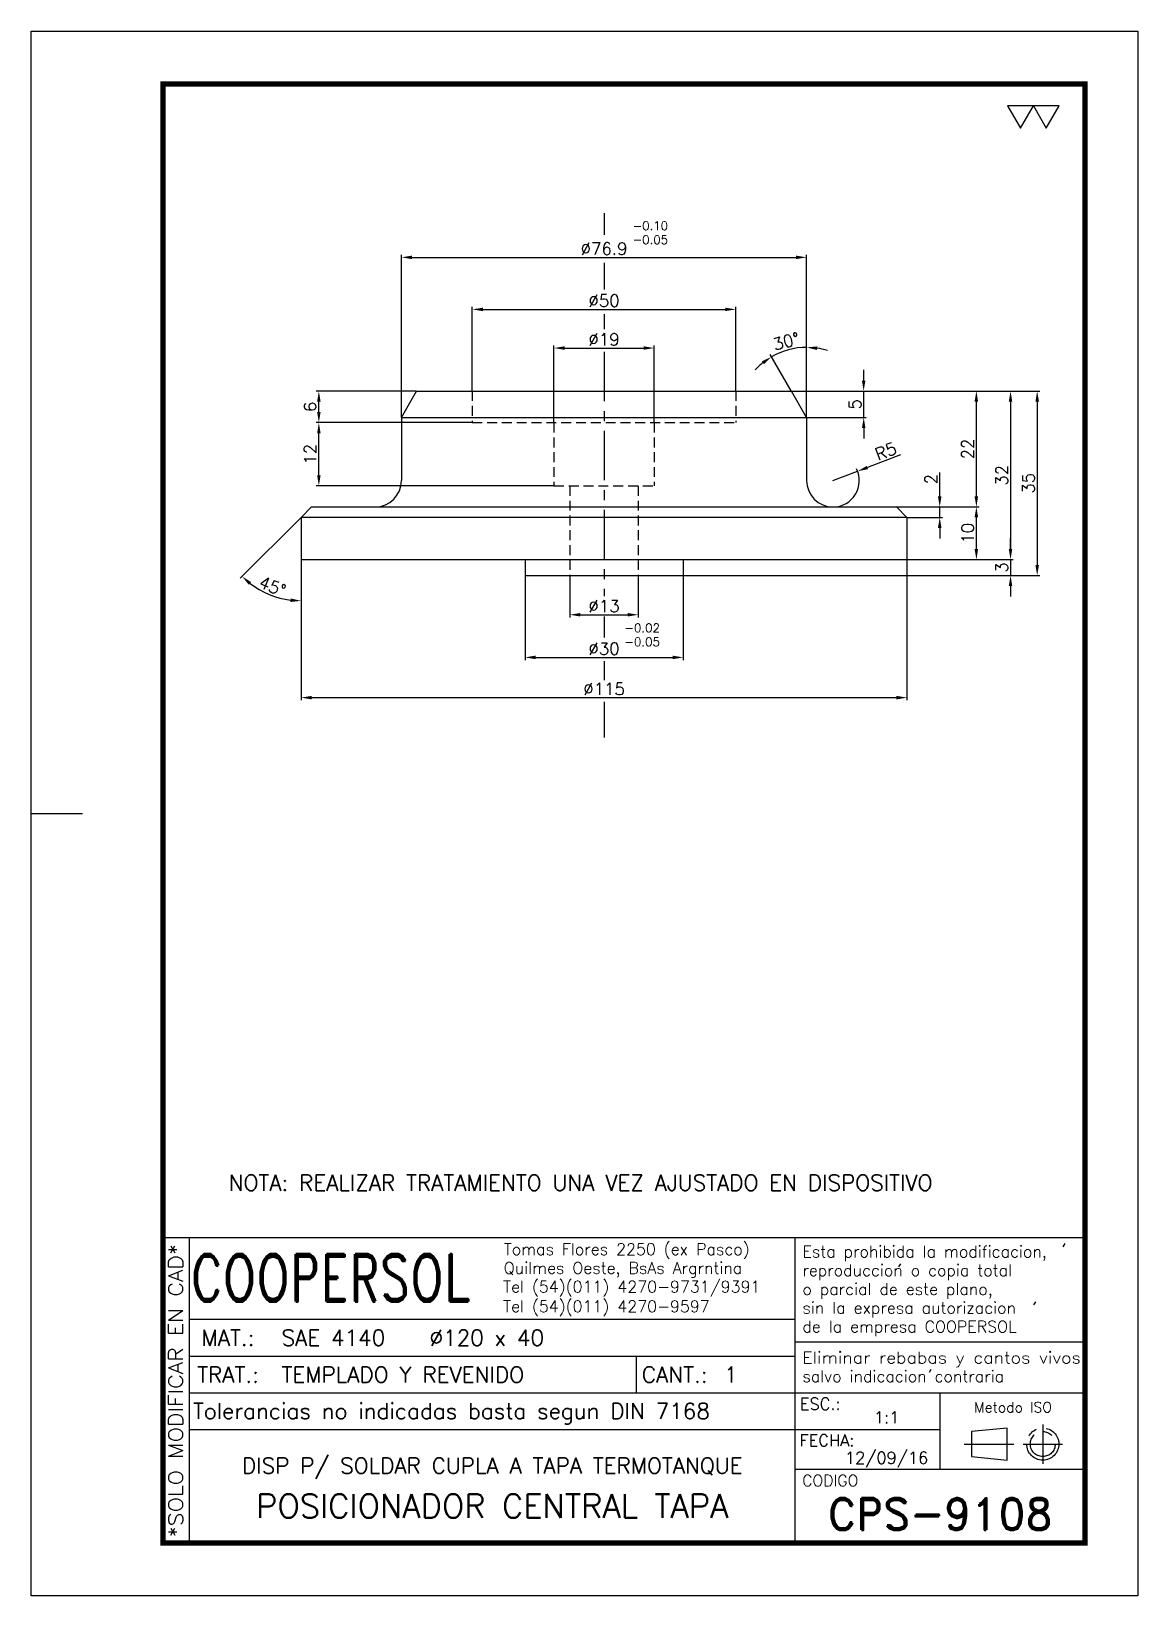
# Model space of a CAD drawing. Extents: x 0 to 210, y 0 to 297.
import ezdxf
from ezdxf.enums import TextEntityAlignment as Align

# ---------------------------------------------------------------- set-up
doc = ezdxf.new("R2010")
doc.units = 0
doc.header["$LTSCALE"] = 7.5
doc.header["$MEASUREMENT"] = 0
doc.linetypes.add('CENTER', pattern=[2, 1.25, -0.25, 0.25, -0.25])
doc.linetypes.add('HIDDEN', pattern=[0.375, 0.25, -0.125])
doc.layers.get('0').update_dxf_attribs({"linetype": 'CONTINUOUS'})
doc.layers.get('DEFPOINTS').update_dxf_attribs({"linetype": 'CONTINUOUS'})
for name, color, linetype in [('0-CO', 3, 'CONTINUOUS'), ('1', 1, 'CENTER'), ('CL', 1, 'CENTER'), ('CO', 3, 'CONTINUOUS'), ('OC', 1, 'HIDDEN')]:
    doc.layers.add(name, color=color, linetype=linetype)
doc.styles.add('ROMAND', font='ROMAND')
doc.styles.add('ROMANS', font='ROMANS.SHX')
doc.dimstyles.new('1', dxfattribs={"dimtxt": 2.3, "dimasz": 2, "dimexe": 0.5, "dimexo": 0.0625, "dimgap": 0.5, "dimtad": 1, "dimdec": 4, "dimdsep": 46, "dimtxsty": 'ROMANS', "dimcen": -2, "dimclrt": 7, "dimadec": 0, "dimazin": 0, "dimtfac": 0.869565, "dimtdec": 4, "dimtmove": 0, "dimatfit": 3, "dimfxl": 1, "dimtolj": 1, "dimarcsym": 0})

# ---------------------------------------------------------------- blocks, each defined once
blk = doc.blocks.new('A4G')
blk.add_line((0, 148.5), (9.75, 148.5))
blk.add_lwpolyline([(0, 297), (210, 297), (210, 0), (0, 0)], close=True)
at = {"const_width": 1}
blk.add_lwpolyline([(25, 287), (200, 287), (200, 10), (25, 10)], close=True, dxfattribs=at)
blk = doc.blocks.new('*D3')
at = {"layer": 'CO', "color": 0, "lineweight": -2}
for p, q in [((70.26, 223.76), (70.26, 254.58)), ((72.26, 254.08), (145.16, 254.08)), ((147.16, 223.76), (147.16, 254.58))]:
    blk.add_line(p, q, dxfattribs=at)
at = {"layer": 'CO', "color": 0}
for points in [[(72.26, 254.41), (72.26, 253.75), (70.26, 254.08)], [(145.16, 254.41), (145.16, 253.75), (147.16, 254.08)]]:
    blk.add_solid(points, dxfattribs=at)
at = {"layer": 'DEFPOINTS', "color": 0}
for p in [(147.16, 254.08), (70.26, 223.7), (147.16, 223.7)]:
    blk.add_point(p, dxfattribs=at)
at = {"layer": 'CO', "color": 7, "insert": (108.71, 255.73), "char_height": 2.3, "attachment_point": 5, "style": 'ROMANS'}
blk.add_mtext('\\A1;%%C76.9', dxfattribs=at)
blk = doc.blocks.new('*D4')
at = {"layer": 'CO', "color": 0, "lineweight": -2}
for p, q in [((144.24, 228.75), (140.26, 235.64)), ((147.16, 223.76), (147.16, 237.49))]:
    blk.add_line(p, q, dxfattribs=at)
for start, end in [(90, 120), (72.7349, 81.3674), (128.6326, 137.2651)]:
    blk.add_arc((147.16, 223.7), 13.29, start, end, dxfattribs=at)
at = {"layer": 'CO', "color": 0}
for points in [[(138.67, 234.35), (139.05, 233.8), (140.51, 235.21)], [(149.13, 236.5), (149.18, 237.17), (147.16, 236.99)]]:
    blk.add_solid(points, dxfattribs=at)
at = {"layer": 'DEFPOINTS', "color": 0}
for p in [(144.85, 236.78), (144.27, 228.7), (147.16, 223.7), (147.16, 223.7), (147.16, 211.7)]:
    blk.add_point(p, dxfattribs=at)
at = {"layer": 'CO', "color": 7, "insert": (143.29, 238.13), "char_height": 2.3, "attachment_point": 5, "rotation": 15, "style": 'ROMANS'}
blk.add_mtext('\\A1;30°', dxfattribs=at)
blk = doc.blocks.new('*D5')
at = {"layer": 'CO', "color": 0, "lineweight": -2}
for p, q in [((83.71, 228.76), (83.71, 244.7)), ((85.71, 244.2), (131.71, 244.2)), ((133.71, 228.76), (133.71, 244.7))]:
    blk.add_line(p, q, dxfattribs=at)
at = {"layer": 'CO', "color": 0}
for points in [[(85.71, 244.53), (85.71, 243.87), (83.71, 244.2)], [(131.71, 244.53), (131.71, 243.87), (133.71, 244.2)]]:
    blk.add_solid(points, dxfattribs=at)
at = {"layer": 'DEFPOINTS', "color": 0}
for p in [(133.71, 244.2), (83.71, 228.7), (133.71, 228.7)]:
    blk.add_point(p, dxfattribs=at)
at = {"layer": 'CO', "color": 7, "insert": (108.71, 245.85), "char_height": 2.3, "attachment_point": 5, "style": 'ROMANS'}
blk.add_mtext('\\A1;%%C50', dxfattribs=at)
blk = doc.blocks.new('*D6')
at = {"layer": 'CO', "color": 0, "lineweight": -2}
for p, q in [((99.21, 222.76), (99.21, 237.36)), ((101.21, 236.86), (116.21, 236.86)), ((118.21, 222.76), (118.21, 237.36))]:
    blk.add_line(p, q, dxfattribs=at)
at = {"layer": 'CO', "color": 0}
for points in [[(101.21, 237.2), (101.21, 236.53), (99.21, 236.86)], [(116.21, 237.2), (116.21, 236.53), (118.21, 236.86)]]:
    blk.add_solid(points, dxfattribs=at)
at = {"layer": 'DEFPOINTS', "color": 0}
for p in [(118.21, 236.86), (99.21, 222.7), (118.21, 222.7)]:
    blk.add_point(p, dxfattribs=at)
at = {"layer": 'CO', "color": 7, "insert": (108.71, 238.51), "char_height": 2.3, "attachment_point": 5, "style": 'ROMANS'}
blk.add_mtext('\\A1;%%C19', dxfattribs=at)
blk = doc.blocks.new('*D7')
at = {"layer": 'CO', "color": 0, "lineweight": -2}
for p, q in [((93.71, 193.64), (93.71, 177.63)), ((123.71, 193.64), (123.71, 177.63)), ((95.71, 178.13), (121.71, 178.13))]:
    blk.add_line(p, q, dxfattribs=at)
at = {"layer": 'CO', "color": 0}
for points in [[(95.71, 178.47), (95.71, 177.8), (93.71, 178.13)], [(121.71, 178.47), (121.71, 177.8), (123.71, 178.13)]]:
    blk.add_solid(points, dxfattribs=at)
at = {"layer": 'DEFPOINTS', "color": 0}
for p in [(93.71, 193.7), (123.71, 193.7), (123.71, 178.13)]:
    blk.add_point(p, dxfattribs=at)
at = {"layer": 'CO', "color": 7, "insert": (108.71, 179.78), "char_height": 2.3, "attachment_point": 5, "style": 'ROMANS'}
blk.add_mtext('\\A1;%%C30', dxfattribs=at)
blk = doc.blocks.new('*D8')
at = {"layer": 'CO', "color": 0, "lineweight": -2}
for p, q in [((102.21, 193.64), (102.21, 185.73)), ((115.21, 193.64), (115.21, 185.73)), ((104.21, 186.23), (113.21, 186.23))]:
    blk.add_line(p, q, dxfattribs=at)
at = {"layer": 'CO', "color": 0}
for points in [[(104.21, 186.56), (104.21, 185.9), (102.21, 186.23)], [(113.21, 186.56), (113.21, 185.9), (115.21, 186.23)]]:
    blk.add_solid(points, dxfattribs=at)
at = {"layer": 'DEFPOINTS', "color": 0}
for p in [(102.21, 193.7), (115.21, 193.7), (115.21, 186.23)]:
    blk.add_point(p, dxfattribs=at)
at = {"layer": 'CO', "color": 7, "insert": (108.71, 187.88), "char_height": 2.3, "attachment_point": 5, "style": 'ROMANS'}
blk.add_mtext('\\A1;%%C13', dxfattribs=at)
blk = doc.blocks.new('*D9')
at = {"layer": 'CO', "color": 0, "lineweight": -2}
for p, q in [((51.21, 196.64), (51.21, 170)), ((166.21, 196.64), (166.21, 170)), ((53.21, 170.5), (164.21, 170.5))]:
    blk.add_line(p, q, dxfattribs=at)
at = {"layer": 'CO', "color": 0}
for points in [[(53.21, 170.83), (53.21, 170.16), (51.21, 170.5)], [(164.21, 170.83), (164.21, 170.16), (166.21, 170.5)]]:
    blk.add_solid(points, dxfattribs=at)
at = {"layer": 'DEFPOINTS', "color": 0}
for p in [(51.21, 196.7), (166.21, 196.7), (166.21, 170.5)]:
    blk.add_point(p, dxfattribs=at)
at = {"layer": 'CO', "color": 7, "insert": (108.71, 172.15), "char_height": 2.3, "attachment_point": 5, "style": 'ROMANS'}
blk.add_mtext('\\A1;%%C115', dxfattribs=at)
blk = doc.blocks.new('*D10')
at = {"layer": 'CO', "color": 0, "lineweight": -2}
for p, q in [((185.86, 198.7), (185.86, 200.7)), ((166.27, 196.7), (186.36, 196.7)), ((185.86, 196.7), (185.86, 193.7)), ((123.77, 193.7), (186.36, 193.7)), ((185.86, 191.7), (185.86, 189.7))]:
    blk.add_line(p, q, dxfattribs=at)
at = {"layer": 'CO', "color": 0}
for points in [[(185.53, 198.7), (186.19, 198.7), (185.86, 196.7)], [(185.53, 191.7), (186.19, 191.7), (185.86, 193.7)]]:
    blk.add_solid(points, dxfattribs=at)
at = {"layer": 'DEFPOINTS', "color": 0}
for p in [(166.21, 196.7), (123.71, 193.7), (185.86, 193.7)]:
    blk.add_point(p, dxfattribs=at)
at = {"layer": 'CO', "color": 7, "insert": (184.21, 195.2), "char_height": 2.3, "attachment_point": 5, "rotation": 90, "style": 'ROMANS'}
blk.add_mtext('\\A1;3', dxfattribs=at)
blk = doc.blocks.new('*D11')
at = {"layer": 'CO', "color": 0, "lineweight": -2}
for p, q in [((164.27, 206.7), (179.88, 206.7)), ((179.38, 198.7), (179.38, 204.7)), ((166.27, 196.7), (179.88, 196.7))]:
    blk.add_line(p, q, dxfattribs=at)
at = {"layer": 'CO', "color": 0}
for points in [[(179.04, 204.7), (179.71, 204.7), (179.38, 206.7)], [(179.04, 198.7), (179.71, 198.7), (179.38, 196.7)]]:
    blk.add_solid(points, dxfattribs=at)
at = {"layer": 'DEFPOINTS', "color": 0}
for p in [(164.21, 206.7), (179.38, 206.7), (166.21, 196.7)]:
    blk.add_point(p, dxfattribs=at)
at = {"layer": 'CO', "color": 7, "insert": (177.73, 201.7), "char_height": 2.3, "attachment_point": 5, "rotation": 90, "style": 'ROMANS'}
blk.add_mtext('\\A1;10', dxfattribs=at)
blk = doc.blocks.new('*D12')
at = {"layer": 'CO', "color": 0, "lineweight": -2}
for p, q in [((144.33, 228.7), (179.88, 228.7)), ((179.38, 208.7), (179.38, 226.7)), ((164.27, 206.7), (179.88, 206.7))]:
    blk.add_line(p, q, dxfattribs=at)
at = {"layer": 'CO', "color": 0}
for points in [[(179.04, 226.7), (179.71, 226.7), (179.38, 228.7)], [(179.04, 208.7), (179.71, 208.7), (179.38, 206.7)]]:
    blk.add_solid(points, dxfattribs=at)
at = {"layer": 'DEFPOINTS', "color": 0}
for p in [(144.27, 228.7), (179.38, 228.7), (164.21, 206.7)]:
    blk.add_point(p, dxfattribs=at)
at = {"layer": 'CO', "color": 7, "insert": (177.73, 217.7), "char_height": 2.3, "attachment_point": 5, "rotation": 90, "style": 'ROMANS'}
blk.add_mtext('\\A1;22', dxfattribs=at)
blk = doc.blocks.new('*D13')
at = {"layer": 'CO', "color": 0, "lineweight": -2}
for p, q in [((144.33, 228.7), (186.36, 228.7)), ((185.86, 226.7), (185.86, 198.7)), ((166.27, 196.7), (186.36, 196.7))]:
    blk.add_line(p, q, dxfattribs=at)
at = {"layer": 'CO', "color": 0}
for points in [[(185.53, 226.7), (186.19, 226.7), (185.86, 228.7)], [(185.53, 198.7), (186.19, 198.7), (185.86, 196.7)]]:
    blk.add_solid(points, dxfattribs=at)
at = {"layer": 'DEFPOINTS', "color": 0}
for p in [(144.27, 228.7), (166.21, 196.7), (185.86, 196.7)]:
    blk.add_point(p, dxfattribs=at)
at = {"layer": 'CO', "color": 7, "insert": (184.21, 212.7), "char_height": 2.3, "attachment_point": 5, "rotation": 90, "style": 'ROMANS'}
blk.add_mtext('\\A1;32', dxfattribs=at)
blk = doc.blocks.new('*D14')
at = {"layer": 'CO', "color": 0, "lineweight": -2}
for p, q in [((144.33, 228.7), (191.42, 228.7)), ((190.92, 226.7), (190.92, 195.7)), ((123.83, 193.7), (191.42, 193.7))]:
    blk.add_line(p, q, dxfattribs=at)
at = {"layer": 'CO', "color": 0}
for points in [[(190.59, 226.7), (191.26, 226.7), (190.92, 228.7)], [(190.59, 195.7), (191.26, 195.7), (190.92, 193.7)]]:
    blk.add_solid(points, dxfattribs=at)
at = {"layer": 'DEFPOINTS', "color": 0}
for p in [(144.27, 228.7), (123.77, 193.7), (190.92, 193.7)]:
    blk.add_point(p, dxfattribs=at)
at = {"layer": 'CO', "color": 7, "insert": (189.27, 211.2), "char_height": 2.3, "attachment_point": 5, "rotation": 90, "style": 'ROMANS'}
blk.add_mtext('\\A1;35', dxfattribs=at)
blk = doc.blocks.new('*D15')
at = {"layer": 'CO', "color": 0, "lineweight": -2}
for p, q in [((157.99, 230.7), (157.99, 232.7)), ((144.33, 228.7), (158.49, 228.7)), ((157.99, 223.7), (157.99, 228.7)), ((147.22, 223.7), (158.49, 223.7)), ((157.99, 221.7), (157.99, 219.7))]:
    blk.add_line(p, q, dxfattribs=at)
at = {"layer": 'CO', "color": 0}
for points in [[(157.66, 230.7), (158.32, 230.7), (157.99, 228.7)], [(157.66, 221.7), (158.32, 221.7), (157.99, 223.7)]]:
    blk.add_solid(points, dxfattribs=at)
at = {"layer": 'DEFPOINTS', "color": 0}
for p in [(144.27, 228.7), (157.99, 228.7), (147.16, 223.7)]:
    blk.add_point(p, dxfattribs=at)
at = {"layer": 'CO', "color": 7, "insert": (156.34, 226.2), "char_height": 2.3, "attachment_point": 5, "rotation": 90, "style": 'ROMANS'}
blk.add_mtext('\\A1;5', dxfattribs=at)
blk = doc.blocks.new('*D16')
at = {"layer": 'CO', "color": 0, "lineweight": -2}
for p, q in [((164.99, 216.57), (158.7, 214.18)), ((152.16, 211.7), (156.83, 213.47))]:
    blk.add_line(p, q, dxfattribs=at)
blk.add_arc((152.16, 211.7), 5, 270.7162, 26.5089, dxfattribs=at)
at = {"layer": 'CO', "color": 0}
blk.add_solid([(158.58, 214.49), (158.82, 213.87), (156.83, 213.47)], dxfattribs=at)
at = {"layer": 'DEFPOINTS', "color": 0}
for p in [(152.16, 211.7), (156.83, 213.47)]:
    blk.add_point(p, dxfattribs=at)
at = {"layer": 'CO', "color": 7, "insert": (162.19, 217.27), "char_height": 2.3, "attachment_point": 5, "rotation": 20.7793, "style": 'ROMANS'}
blk.add_mtext('\\A1;R5', dxfattribs=at)
blk = doc.blocks.new('*D17')
at = {"layer": 'CO', "color": 0, "lineweight": -2}
for p, q in [((172.42, 208.7), (172.42, 213.23)), ((164.33, 206.7), (172.92, 206.7)), ((172.42, 204.7), (172.42, 206.7)), ((166.27, 204.7), (172.92, 204.7)), ((172.42, 202.7), (172.42, 200.7))]:
    blk.add_line(p, q, dxfattribs=at)
at = {"layer": 'CO', "color": 0}
for points in [[(172.09, 208.7), (172.76, 208.7), (172.42, 206.7)], [(172.09, 202.7), (172.76, 202.7), (172.42, 204.7)]]:
    blk.add_solid(points, dxfattribs=at)
at = {"layer": 'DEFPOINTS', "color": 0}
for p in [(164.27, 206.7), (172.42, 206.7), (166.21, 204.7)]:
    blk.add_point(p, dxfattribs=at)
at = {"layer": 'CO', "color": 7, "insert": (170.77, 211.97), "char_height": 2.3, "attachment_point": 5, "rotation": 90, "style": 'ROMANS'}
blk.add_mtext('\\A1;2', dxfattribs=at)
blk = doc.blocks.new('*D18')
at = {"layer": 'CO', "color": 0, "lineweight": -2}
for p, q in [((51.16, 204.65), (39.66, 193.15)), ((51.21, 196.64), (51.21, 188.37))]:
    blk.add_line(p, q, dxfattribs=at)
blk.add_arc((51.21, 204.7), 15.83, 232.2427, 262.7573, dxfattribs=at)
at = {"layer": 'CO', "color": 0}
for points in [[(41.29, 191.93), (41.73, 192.43), (40.01, 193.5)], [(49.23, 189.33), (49.19, 188.66), (51.21, 188.87)]]:
    blk.add_solid(points, dxfattribs=at)
at = {"layer": 'DEFPOINTS', "color": 0}
for p in [(53.21, 206.7), (51.21, 204.7), (51.21, 204.7), (51.21, 196.7), (43.29, 190.99)]:
    blk.add_point(p, dxfattribs=at)
at = {"layer": 'CO', "color": 7, "insert": (45.78, 191.6), "char_height": 2.3, "attachment_point": 5, "rotation": 337.5, "style": 'ROMANS'}
blk.add_mtext('\\A1;45°', dxfattribs=at)
blk = doc.blocks.new('TOL')
at = {"layer": '0-CO', "style": 'ROMANS'}
for tag, p in [('TOLSUP', (2.34, 3.94)), ('TOLINF', (2.34, 1.29))]:
    blk.add_attdef(tag, p, '', height=1.64, dxfattribs=at)
blk = doc.blocks.new('COOPERSOLROT-02')
for p, q in [((0, 58), (175, 58)), ((0, 0), (0, 58)), ((5, 0), (5, 58)), ((120, 0), (120, 58)), ((175, 0), (175, 58)), ((5, 42.5), (120, 42.5)), ((120, 38.19), (175, 38.19)), ((5, 35.5), (120, 35.5)), ((89.89, 28.5), (89.89, 35.5)), ((5, 28.5), (175, 28.5)), ((147.5, 14), (147.5, 28.5)), ((147.5, 21.5), (5, 21.5)), ((120, 14), (175, 14)), ((0, 0), (175, 0))]:
    blk.add_line(p, q)
at = {"color": 1, "linetype": 'CENTER'}
blk.add_line((166.98, 22.51), (166.98, 15.06), dxfattribs=at)
for points in [[(152.09, 18.79), (161.93, 18.79)], [(163.26, 18.79), (170.71, 18.79)]]:
    blk.add_lwpolyline(points, dxfattribs=at)
at = {"layer": '1'}
for points in [[(170.85, 56.26), (171.21, 56.85)], [(139.66, 52.43), (140.02, 53.02)], [(165.28, 45.22), (165.64, 45.81)], [(145.46, 32.42), (145.82, 33.01)]]:
    blk.add_lwpolyline(points, dxfattribs=at)
blk.add_lwpolyline([(160.25, 18.79), (160.25, 21.83), (153.47, 21.16), (153.47, 16.41), (160.25, 15.74)], close=True, dxfattribs=at)
for radius in [3.05, 2.37]:
    blk.add_circle((166.98, 18.79), radius, dxfattribs=at)
at = {"style": 'ROMANS', "width": 0.996387}
blk.add_text('*SOLO MODIFICAR EN CAD*', height=2.7, rotation=90, dxfattribs=at).set_placement((3.77, 1.09), (3.77, 56.81), align=Align.FIT)
at = {"style": 'ROMAND', "width": 0.75}
blk.add_text('COOPERSOL', height=9, dxfattribs=at).set_placement((5.26, 45.85))
at = {"style": 'ROMANS'}
for s, p in [('MAT.:', (7.32, 37.47)), ('TRAT.:', (6.5, 30.47)), ('CANT.:', (90.89, 30.47)), ('Tolerancias no indicadas basta segun DIN 7168', (5.7, 23.56))]:
    blk.add_text(s, height=3, dxfattribs=at).set_placement(p)
for tag, height, style, p in [('CONJUNTO', 2.3, 'ROMANS', (62.5, 17.5)), ('SUBCONJUNTO', 3, 'ROMANS', (62.5, 11.5)), ('DENOMINACION', 4.5, 'ROMANS', (62.5, 4.75)), ('COD-PLA', 6, 'ROMAND', (147.5, 5.5))]:
    blk.add_attdef(tag, text='', height=height, dxfattribs=dict(style=style)).set_placement(p, align=Align.MIDDLE)
at = {"layer": '1', "style": 'ROMANS'}
for s, height, p in [('Tomas Flores 2250 (ex Pasco)', 2.2, (64.69, 54.68)), ('Esta prohibida la modificacion,', 2.2, (121.36, 54.23)), ('Quilmes Oeste, BsAs Argrntina', 2.2, (64.69, 51.12)), ('reproduccion o copia total', 2.2, (121.36, 50.67)), ('Tel (54)(011) 4270-9731/9391', 2.2, (64.55, 47.56)), ('o parcial de este plano,', 2.2, (121.36, 47.11)), ('Tel (54)(011) 4270-9597', 2.2, (64.55, 43.83)), ('sin la expresa autorizacion ', 2.2, (121.36, 43.55)), ('de la empresa COOPERSOL', 2.2, (121.36, 39.99)), ('salvo indicacion contraria', 2.2, (121.36, 30.54)), ('ESC.:', 2.25, (120.89, 25.29)), ('FECHA:', 2.25, (120.81, 18.36)), ('CODIGO', 2.16, (121.33, 10.78))]:
    blk.add_text(s, height=height, dxfattribs=at).set_placement(p)
at = {"layer": '1', "style": 'ROMANS', "width": 0.96139}
blk.add_text('Eliminar rebabas y cantos vivos', height=2.2, dxfattribs=at).set_placement((121.34, 34.1), (174.21, 34.1), align=Align.FIT)
at = {"layer": '1', "style": 'ROMANS'}
blk.add_text('Metodo ISO', height=1.948, dxfattribs=at).set_placement((161.34, 25.77), align=Align.MIDDLE)
for tag, p in [('MAT', (22.51, 37.47)), ('TRAT', (22.51, 30.47)), ('CANT', (106.49, 30.47))]:
    blk.add_attdef(tag, p, '', height=3, dxfattribs=at)
for tag, p in [('ESC', (137.33, 22.73)), ('FECHA', (137.33, 15.06))]:
    blk.add_attdef(tag, text='', height=2.25, dxfattribs=at).set_placement(p, align=Align.CENTER)
blk = doc.blocks.new('*D19')
at = {"layer": 'CO', "color": 0, "lineweight": -2}
for p, q in [((73.08, 228.7), (54.08, 228.7)), ((54.58, 224.7), (54.58, 226.7)), ((83.64, 222.7), (54.08, 222.7))]:
    blk.add_line(p, q, dxfattribs=at)
at = {"layer": 'CO', "color": 0}
for points in [[(54.25, 226.7), (54.91, 226.7), (54.58, 228.7)], [(54.25, 224.7), (54.91, 224.7), (54.58, 222.7)]]:
    blk.add_solid(points, dxfattribs=at)
at = {"layer": 'DEFPOINTS', "color": 0}
for p in [(54.58, 228.7), (73.14, 228.7), (83.71, 222.7)]:
    blk.add_point(p, dxfattribs=at)
at = {"layer": 'CO', "color": 7, "insert": (52.93, 225.7), "char_height": 2.3, "attachment_point": 5, "rotation": 90, "style": 'ROMANS'}
blk.add_mtext('\\A1;6', dxfattribs=at)
blk = doc.blocks.new('*D20')
at = {"layer": 'CO', "color": 0, "lineweight": -2}
for p, q in [((83.64, 222.7), (54.08, 222.7)), ((54.58, 212.7), (54.58, 220.7)), ((99.14, 210.7), (54.08, 210.7))]:
    blk.add_line(p, q, dxfattribs=at)
at = {"layer": 'CO', "color": 0}
for points in [[(54.25, 220.7), (54.91, 220.7), (54.58, 222.7)], [(54.25, 212.7), (54.91, 212.7), (54.58, 210.7)]]:
    blk.add_solid(points, dxfattribs=at)
at = {"layer": 'DEFPOINTS', "color": 0}
for p in [(54.58, 222.7), (83.71, 222.7), (99.21, 210.7)]:
    blk.add_point(p, dxfattribs=at)
at = {"layer": 'CO', "color": 7, "insert": (52.93, 216.7), "char_height": 2.3, "attachment_point": 5, "rotation": 90, "style": 'ROMANS'}
blk.add_mtext('\\A1;12', dxfattribs=at)

msp = doc.modelspace()

# ---------------------------------------------------------------- linework, layer by layer
for p, q in [((70.257, 223.69839), (73.14375, 228.69839)), ((73.14375, 228.69839), (144.27025, 228.69839)), ((147.157, 223.69839), (144.27025, 228.69839)), ((70.257, 223.69839), (70.257, 211.69839)), ((70.257, 223.69839), (147.157, 223.69839)), ((147.157, 223.69839), (147.157, 211.69839)), ((53.207, 206.69839), (51.207, 204.69839)), ((53.207, 206.69839), (164.207, 206.69839)), ((164.207, 206.69839), (166.207, 204.69839)), ((51.207, 204.69839), (51.207, 196.69839)), ((166.207, 204.69839), (51.207, 204.69839)), ((166.207, 204.69839), (166.207, 196.69839)), ((51.207, 196.69839), (166.207, 196.69839)), ((93.707, 196.69839), (93.707, 193.69839)), ((123.707, 196.69839), (123.707, 193.69839)), ((93.707, 193.69839), (123.707, 193.69839))]:
    msp.add_line(p, q)
for centre, start, end in [((65.257, 211.69839), 270, 0), ((152.157, 211.69839), 180, 270)]:
    msp.add_arc(centre, 5, start, end)
at = {"layer": 'CL'}
for p, q in [((108.707, 262.46313), (108.707, 258.32807)), ((108.707, 253.01264), (108.707, 247.99756)), ((108.707, 243.29693), (108.707, 240.45236)), ((108.707, 236.13361), (108.707, 189.75599)), ((108.707, 185.89935), (108.707, 181.9074)), ((108.707, 177.44182), (108.707, 173.78816)), ((108.707, 169.72855), (108.707, 162.92549))]:
    msp.add_line(p, q, dxfattribs=at)
at = {"layer": 'CO'}
for points in [[(187.74912, 278.60654), (190.19327, 282.83994), (185.30497, 282.83994)], [(192.63743, 278.60654), (195.08158, 282.83994), (190.19327, 282.83994)]]:
    msp.add_lwpolyline(points, close=True, dxfattribs=at)
at = {"layer": 'OC'}
for p, q in [((83.707, 228.69839), (83.707, 222.69839)), ((133.707, 228.69839), (133.707, 222.69839)), ((83.707, 222.69839), (133.707, 222.69839)), ((99.207, 222.69839), (99.207, 210.69839)), ((118.207, 222.69839), (118.207, 210.69839)), ((99.207, 210.69839), (118.207, 210.69839)), ((102.207, 210.69839), (102.207, 193.69839)), ((115.207, 210.69839), (115.207, 193.69839))]:
    msp.add_line(p, q, dxfattribs=at)

# ---------------------------------------------------------------- block references
msp.add_blockref('A4G', (0, 0))
ref = msp.add_blockref('COOPERSOLROT-02', (25, 10))
ref.add_attrib('COD-PLA', 'CPS-9108', dxfattribs={"height": 6, "style": 'ROMAND'}).set_placement((172.5, 15.5), align=Align.MIDDLE)
ref.add_attrib('FECHA', '12/09/16', dxfattribs={"layer": '1', "height": 2.25, "style": 'ROMANS'}).set_placement((162.33468, 25.061), align=Align.CENTER)
ref.add_attrib('MAT', 'SAE 4140   %%c120 x 40', (47.50529, 47.46815), dxfattribs={"layer": '1', "height": 3, "style": 'ROMANS'})
ref.add_attrib('TRAT', 'TEMPLADO Y REVENIDO', (47.50529, 40.46815), dxfattribs={"layer": '1', "height": 3, "style": 'ROMANS'})
ref.add_attrib('ESC', '1:1', dxfattribs={"layer": '1', "height": 2.25, "style": 'ROMANS'}).set_placement((162.33468, 32.72855), align=Align.CENTER)
ref.add_attrib('CANT', '1', (131.49059, 40.46815), dxfattribs={"layer": '1', "height": 3, "style": 'ROMANS'})
ref.add_attrib('DENOMINACION', 'POSICIONADOR CENTRAL TAPA', dxfattribs={"height": 4.5, "style": 'ROMANS'}).set_placement((87.5, 17.03781), align=Align.MIDDLE)
ref.add_attrib('SUBCONJUNTO', 'DISP P/ SOLDAR CUPLA A TAPA TERMOTANQUE', dxfattribs={"height": 3, "style": 'ROMANS'}).set_placement((87.5, 24.47785), align=Align.MIDDLE)
at = {"layer": 'CO'}
for p, values in [((111.77555, 255.32306), {'TOLINF': '-0.05', 'TOLSUP': '-0.10'}), ((110.23187, 178.96813), {'TOLINF': '-0.05', 'TOLSUP': '-0.02'})]:
    msp.add_blockref('TOL', p, dxfattribs=at).add_auto_attribs(values)

# ---------------------------------------------------------------- texts
at = {"layer": 'CO', "style": 'ROMANS'}
msp.add_text('NOTA: REALIZAR TRATAMIENTO UNA VEZ AJUSTADO EN DISPOSITIVO', height=3, dxfattribs=at).set_placement((37.46696, 76.89129))

# ---------------------------------------------------------------- dimensions: what is measured, and where the dimension line sits
at = {"layer": 'CO'}
for base, p1, p2, picture, middle in [((147.157, 254.07858), (70.257, 223.69839), (147.157, 223.69839), '*D3', (108.707, 255.72858)), ((133.707, 244.19942), (83.707, 228.69839), (133.707, 228.69839), '*D5', (108.707, 245.84942)), ((118.207, 236.86229), (99.207, 222.69839), (118.207, 222.69839), '*D6', (108.707, 238.51229)), ((166.207, 170.49776), (51.207, 196.69839), (166.207, 196.69839), '*D9', (108.707, 172.14776)), ((123.707, 178.1322), (93.707, 193.69839), (123.707, 193.69839), '*D7', (108.707, 179.7822)), ((115.207, 186.23094), (102.207, 193.69839), (115.207, 193.69839), '*D8', (108.707, 187.88094))]:
    dim = msp.add_linear_dim(base=base, p1=p1, p2=p2, text='%%C<>', dimstyle='1', dxfattribs=at)
    dim.commit()
    dim.dimension.update_dxf_attribs({"geometry": picture, "text_midpoint": middle})
for base, line1, line2, picture, middle in [((144.84975, 236.78342), ((147.157, 223.69839), (144.27025, 228.69839)), ((147.157, 223.69839), (147.157, 211.69839)), '*D4', (143.29105, 238.12631)), ((43.29086, 190.98725), ((51.207, 204.69839), (51.207, 196.69839)), ((53.207, 206.69839), (51.207, 204.69839)), '*D18', (45.77968, 191.59568))]:
    dim = msp.add_angular_dim_2l(base=base, line1=line1, line2=line2, dimstyle='1', dxfattribs=at)
    dim.commit()
    dim.dimension.update_dxf_attribs({"geometry": picture, "text_midpoint": middle})
for base, p1, p2, picture, middle in [((157.99159, 228.69839), (147.157, 223.69839), (144.27025, 228.69839), '*D15', (156.34159, 226.19839)), ((54.58059, 228.69839), (83.707, 222.69839), (73.14375, 228.69839), '*D19', (52.93059, 225.69839)), ((190.92358, 193.69839), (144.27025, 228.69839), (123.7695, 193.69839), '*D14', (189.27358, 211.19839)), ((179.3762, 228.69839), (164.207, 206.69839), (144.27025, 228.69839), '*D12', (177.7262, 217.69839)), ((185.85894, 196.69839), (144.27025, 228.69839), (166.207, 196.69839), '*D13', (184.20894, 212.69839)), ((54.58059, 222.69839), (99.207, 210.69839), (83.707, 222.69839), '*D20', (52.93059, 216.69839)), ((172.42486, 206.69839), (166.207, 204.69839), (164.2695, 206.69839), '*D17', (170.77486, 211.96506)), ((179.3762, 206.69839), (166.207, 196.69839), (164.207, 206.69839), '*D11', (177.7262, 201.69839)), ((185.85894, 193.69839), (166.207, 196.69839), (123.707, 193.69839), '*D10', (184.20894, 195.19839))]:
    dim = msp.add_linear_dim(base=base, p1=p1, p2=p2, angle=90, dimstyle='1', dxfattribs=at)
    dim.commit()
    dim.dimension.update_dxf_attribs({"geometry": picture, "text_midpoint": middle})
dim = msp.add_radius_dim(center=(152.157, 211.69839), mpoint=(156.83177, 213.47224), dimstyle='1', dxfattribs=at)
dim.commit()
dim.dimension.update_dxf_attribs({"geometry": '*D16', "text_midpoint": (162.19448, 217.27192)})

doc.saveas('drawing.dxf')
